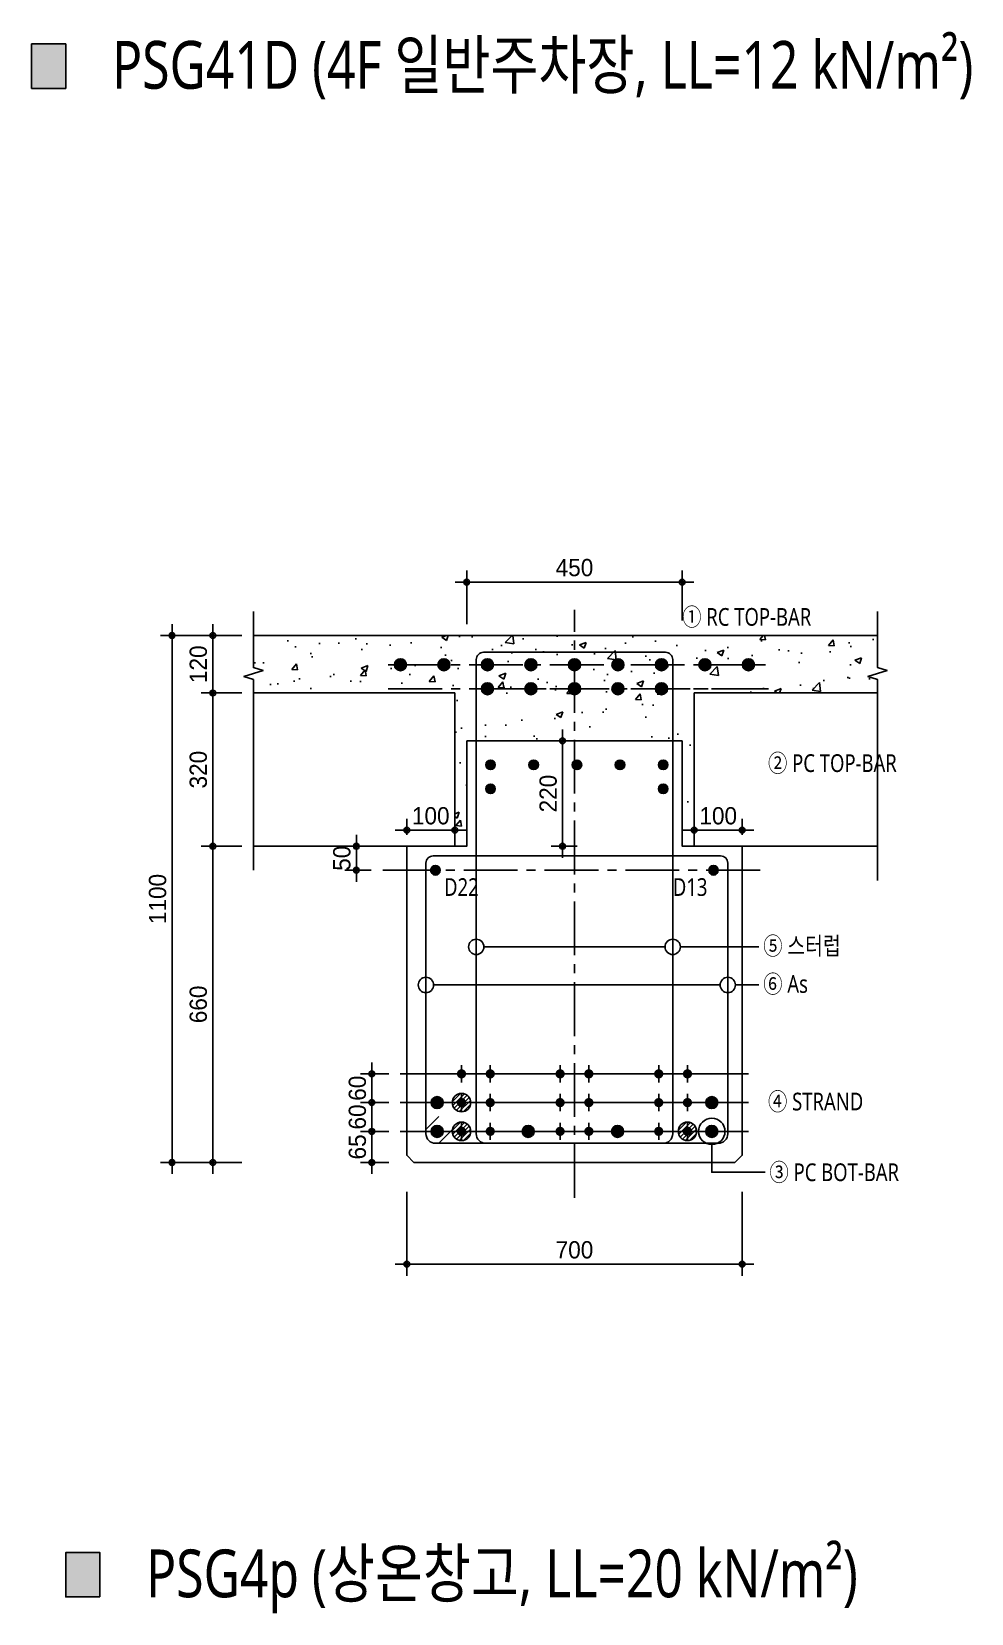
# Model space of a CAD drawing. Header units: millimetres. Extents: x 11948722 to 13111668, y -10771712 to -10232988.
# Drawn here: x 13102281 to 13104242, y -10459049 to -10455747 of the extents above; entities that cross this region are included whole.
import ezdxf
from ezdxf.enums import TextEntityAlignment as Align

# ---------------------------------------------------------------- set-up
doc = ezdxf.new("R2010")
doc.units = ezdxf.units.MM
doc.header["$LTSCALE"] = 150
doc.header["$MEASUREMENT"] = 0
for name, pattern in [('CEN', [6.2, 6, -0.1, 0, -0.1]), ('CENTER', [50.8, 31.75, -6.35, 6.35, -6.35]), ('CENTER2', [1.125, 0.75, -0.125, 0.125, -0.125]), ('HIDDEN', [2, 1, -1])]:
    doc.linetypes.add(name, pattern=pattern)
doc.layers.get('0').update_dxf_attribs({"linetype": 'CONTINUOUS'})
doc.layers.get('Defpoints').update_dxf_attribs({"color": 117, "linetype": 'CONTINUOUS'})
for name, color, linetype in [('0-TXT', 7, 'CONTINUOUS'), ('2023_0223 도연', 7, 'CONTINUOUS'), ('BAR', 3, 'CONTINUOUS'), ('CENT', 1, 'CEN'), ('DIM', 7, 'CONTINUOUS'), ('ETC', 8, 'CONTINUOUS'), ('FIN', 5, 'CONTINUOUS'), ('H', 2, 'HIDDEN'), ('SIT', 7, 'CONTINUOUS'), ('STRAND', 7, 'CENTER2'), ('TEXT', 3, 'CONTINUOUS')]:
    doc.layers.add(name, color=color, linetype=linetype)
doc.styles.get("Standard").update_dxf_attribs({"font": 'NanumGothic.ttf'})
doc.styles.add('돋움', font='')
doc.styles.get('돋움').set_extended_font_data('Dotum')
doc.linetypes.add('ZIGZAG', pattern='A,0.0001,-0.2,[131,ltypeshp.shx,S=0.2,R=0,X=-0.2,Y=0],-0.4,[131,ltypeshp.shx,S=0.2,R=180,X=0.2,Y=0],-0.2', length=0.8001)
doc.dimstyles.new('S_10', dxfattribs={"dimscale": 10, "dimtxt": 3, "dimasz": 1, "dimexe": 2, "dimexo": 2, "dimgap": 1, "dimtad": 1, "dimdec": 0, "dimzin": 0, "dimdsep": 46, "dimtxsty": '돋움', "dimblk1": 'DD', "dimblk2": 'DD', "dimsah": 1, "dimcen": 2.5, "dimdle": 8, "dimclrd": 256, "dimclre": 256, "dimclrt": 3, "dimadec": 0, "dimazin": 0, "dimtfac": 1, "dimtdec": 0, "dimtix": 1, "dimtmove": 2, "dimatfit": 3, "dimldrblk": 'DD', "dimfxl": 1, "dimtolj": 1, "dimtzin": 0, "dimarcsym": 0})

# ---------------------------------------------------------------- blocks, each defined once
blk = doc.blocks.new('DD')
blk.add_line((-2, 0), (2, 0))
for radius in [0.5, 0.25]:
    blk.add_circle((0, 0), radius)
blk = doc.blocks.new('*D1554')
at = {"layer": 'Defpoints', "color": 0, "ltscale": 1200}
for p in [(13102991.1, -10457982.7), (13103050.5, -10457982.7), (13103050.5, -10458042.7)]:
    blk.add_point(p, dxfattribs=at)
at = {"layer": 'DIM', "lineweight": -2}
for p, q in [((13102991.1, -10457970.7), (13102991.1, -10457958.7)), ((13103026.5, -10457982.7), (13102967.1, -10457982.7)), ((13102991.1, -10458042.7), (13102991.1, -10457982.7)), ((13103026.5, -10458042.7), (13102967.1, -10458042.7)), ((13102991.1, -10458054.7), (13102991.1, -10458066.7))]:
    blk.add_line(p, q, dxfattribs=at)
at = {"layer": 'DIM', "lineweight": -2, "ltscale": 1200, "xscale": 12, "yscale": 12, "zscale": 12}
for p, rotation in [((13102991.1, -10457982.7), 270), ((13102991.1, -10458042.7), 90)]:
    blk.add_blockref('DD', p, dxfattribs=dict(at, rotation=rotation))
at = {"layer": 'DIM', "ltscale": 1200, "insert": (13102961, -10458012.7), "char_height": 36, "attachment_point": 5, "rotation": 90, "style": '돋움'}
blk.add_mtext('\\A1;60', dxfattribs=at)
blk = doc.blocks.new('*D1555')
at = {"layer": 'Defpoints', "color": 0, "ltscale": 1200}
for p in [(13102991.1, -10458042.7), (13103050.5, -10458042.7), (13103050.5, -10458107.7)]:
    blk.add_point(p, dxfattribs=at)
at = {"layer": 'DIM', "lineweight": -2}
for p, q in [((13102991.1, -10458030.7), (13102991.1, -10458018.7)), ((13103026.5, -10458042.7), (13102967.1, -10458042.7)), ((13102991.1, -10458107.7), (13102991.1, -10458042.7)), ((13103026.5, -10458107.7), (13102967.1, -10458107.7)), ((13102991.1, -10458119.7), (13102991.1, -10458131.7))]:
    blk.add_line(p, q, dxfattribs=at)
at = {"layer": 'DIM', "lineweight": -2, "ltscale": 1200, "xscale": 12, "yscale": 12, "zscale": 12}
for p, rotation in [((13102991.1, -10458042.7), 270), ((13102991.1, -10458107.7), 90)]:
    blk.add_blockref('DD', p, dxfattribs=dict(at, rotation=rotation))
at = {"layer": 'DIM', "ltscale": 1200, "insert": (13102961, -10458075.2), "char_height": 36, "attachment_point": 5, "rotation": 90, "style": '돋움'}
blk.add_mtext('\\A1;65', dxfattribs=at)
blk = doc.blocks.new('*D1556')
at = {"layer": 'Defpoints', "color": 0, "ltscale": 1200}
for p in [(13103064, -10458145.1), (13103764, -10458145.1), (13103764, -10458320.2)]:
    blk.add_point(p, dxfattribs=at)
at = {"layer": 'DIM', "lineweight": -2}
for p, q in [((13103064, -10458169.1), (13103064, -10458344.2)), ((13103764, -10458169.1), (13103764, -10458344.2)), ((13103076, -10458320.2), (13103752, -10458320.2))]:
    blk.add_line(p, q, dxfattribs=at)
at = {"layer": 'DIM', "lineweight": -2, "ltscale": 1200, "xscale": 12, "yscale": 12, "zscale": 12, "rotation": 180}
blk.add_blockref('DD', (13103064, -10458320.2), dxfattribs=at)
at = {"layer": 'DIM', "lineweight": -2, "ltscale": 1200, "xscale": 12, "yscale": 12, "zscale": 12}
blk.add_blockref('DD', (13103764, -10458320.2), dxfattribs=at)
at = {"layer": 'DIM', "ltscale": 1200, "insert": (13103414, -10458290.2), "char_height": 36, "attachment_point": 5, "style": '돋움'}
blk.add_mtext('\\A1;700', dxfattribs=at)
blk = doc.blocks.new('*D1557')
at = {"layer": 'Defpoints', "color": 0, "ltscale": 1200}
for p in [(13102744, -10457007.7), (13102659, -10457127.7), (13102744, -10457127.7)]:
    blk.add_point(p, dxfattribs=at)
at = {"layer": 'DIM', "lineweight": -2}
for p, q in [((13102720, -10457007.7), (13102635, -10457007.7)), ((13102659, -10457019.7), (13102659, -10457115.7)), ((13102720, -10457127.7), (13102635, -10457127.7))]:
    blk.add_line(p, q, dxfattribs=at)
at = {"layer": 'DIM', "lineweight": -2, "ltscale": 1200, "xscale": 12, "yscale": 12, "zscale": 12}
for p, rotation in [((13102659, -10457007.7), 90), ((13102659, -10457127.7), 270)]:
    blk.add_blockref('DD', p, dxfattribs=dict(at, rotation=rotation))
at = {"layer": 'DIM', "ltscale": 1200, "insert": (13102629, -10457067.7), "char_height": 36, "attachment_point": 5, "rotation": 90, "style": '돋움'}
blk.add_mtext('\\A1;120', dxfattribs=at)
blk = doc.blocks.new('*D1558')
at = {"layer": 'Defpoints', "color": 0, "ltscale": 1200}
for p in [(13102744, -10457127.7), (13102659, -10457447.7), (13102744, -10457447.7)]:
    blk.add_point(p, dxfattribs=at)
at = {"layer": 'DIM', "lineweight": -2}
for p, q in [((13102720, -10457127.7), (13102635, -10457127.7)), ((13102659, -10457139.7), (13102659, -10457435.7)), ((13102720, -10457447.7), (13102635, -10457447.7))]:
    blk.add_line(p, q, dxfattribs=at)
at = {"layer": 'DIM', "lineweight": -2, "ltscale": 1200, "xscale": 12, "yscale": 12, "zscale": 12}
for p, rotation in [((13102659, -10457127.7), 90), ((13102659, -10457447.7), 270)]:
    blk.add_blockref('DD', p, dxfattribs=dict(at, rotation=rotation))
at = {"layer": 'DIM', "ltscale": 1200, "insert": (13102629, -10457287.7), "char_height": 36, "attachment_point": 5, "rotation": 90, "style": '돋움'}
blk.add_mtext('\\A1;320', dxfattribs=at)
blk = doc.blocks.new('*D1559')
at = {"layer": 'Defpoints', "color": 0, "ltscale": 1200}
for p in [(13102744, -10457447.7), (13102659, -10458107.7), (13102744, -10458107.7)]:
    blk.add_point(p, dxfattribs=at)
at = {"layer": 'DIM', "lineweight": -2}
for p, q in [((13102720, -10457447.7), (13102635, -10457447.7)), ((13102659, -10457459.7), (13102659, -10458095.7)), ((13102720, -10458107.7), (13102635, -10458107.7))]:
    blk.add_line(p, q, dxfattribs=at)
at = {"layer": 'DIM', "lineweight": -2, "ltscale": 1200, "xscale": 12, "yscale": 12, "zscale": 12}
for p, rotation in [((13102659, -10457447.7), 90), ((13102659, -10458107.7), 270)]:
    blk.add_blockref('DD', p, dxfattribs=dict(at, rotation=rotation))
at = {"layer": 'DIM', "ltscale": 1200, "insert": (13102629, -10457777.7), "char_height": 36, "attachment_point": 5, "rotation": 90, "style": '돋움'}
blk.add_mtext('\\A1;660', dxfattribs=at)
blk = doc.blocks.new('*D1560')
at = {"layer": 'Defpoints', "color": 0, "ltscale": 1200}
for p in [(13102659, -10457007.7), (13102574, -10458107.7), (13102659, -10458107.7)]:
    blk.add_point(p, dxfattribs=at)
at = {"layer": 'DIM', "lineweight": -2}
for p, q in [((13102635, -10457007.7), (13102550, -10457007.7)), ((13102574, -10457019.7), (13102574, -10458095.7)), ((13102635, -10458107.7), (13102550, -10458107.7))]:
    blk.add_line(p, q, dxfattribs=at)
at = {"layer": 'DIM', "lineweight": -2, "ltscale": 1200, "xscale": 12, "yscale": 12, "zscale": 12}
for p, rotation in [((13102574, -10457007.7), 90), ((13102574, -10458107.7), 270)]:
    blk.add_blockref('DD', p, dxfattribs=dict(at, rotation=rotation))
at = {"layer": 'DIM', "ltscale": 1200, "insert": (13102544, -10457557.7), "char_height": 36, "attachment_point": 5, "rotation": 90, "style": '돋움'}
blk.add_mtext('\\A1;1100', dxfattribs=at)
blk = doc.blocks.new('strand')
at = {"layer": 'STRAND'}
for p, q in [((-18, 0), (18, 0)), ((0, -18), (0, 18))]:
    blk.add_line(p, q, dxfattribs=at)
at = {"layer": 'STRAND', "const_width": 9.6}
blk.add_lwpolyline([(-4.8, 0, 1), (4.8, 0, 1)], format="xyb", close=True, dxfattribs=at)
blk = doc.blocks.new('*D1561')
at = {"layer": 'Defpoints', "color": 0, "ltscale": 1200}
for p in [(13103164, -10457414.2), (13103064, -10457447.7), (13103164, -10457447.7)]:
    blk.add_point(p, dxfattribs=at)
at = {"layer": 'DIM', "lineweight": -2}
for p, q in [((13103064, -10457423.7), (13103064, -10457390.2)), ((13103164, -10457423.7), (13103164, -10457390.2)), ((13103052, -10457414.2), (13103040, -10457414.2)), ((13103064, -10457414.2), (13103164, -10457414.2)), ((13103176, -10457414.2), (13103188, -10457414.2))]:
    blk.add_line(p, q, dxfattribs=at)
at = {"layer": 'DIM', "lineweight": -2, "ltscale": 1200, "xscale": 12, "yscale": 12, "zscale": 12}
blk.add_blockref('DD', (13103064, -10457414.2), dxfattribs=at)
at = {"layer": 'DIM', "lineweight": -2, "ltscale": 1200, "xscale": 12, "yscale": 12, "zscale": 12, "rotation": 180}
blk.add_blockref('DD', (13103164, -10457414.2), dxfattribs=at)
at = {"layer": 'DIM', "ltscale": 1200, "insert": (13103114, -10457384.2), "char_height": 36, "attachment_point": 5, "style": '돋움'}
blk.add_mtext('\\A1;100', dxfattribs=at)
blk = doc.blocks.new('*D1562')
at = {"layer": 'Defpoints', "color": 0, "ltscale": 1200}
for p in [(13102958.7, -10457447.7), (13103014, -10457447.7), (13103014, -10457497.7)]:
    blk.add_point(p, dxfattribs=at)
at = {"layer": 'DIM', "lineweight": -2}
for p, q in [((13102958.7, -10457435.7), (13102958.7, -10457423.7)), ((13102990, -10457447.7), (13102934.7, -10457447.7)), ((13102958.7, -10457497.7), (13102958.7, -10457447.7)), ((13102990, -10457497.7), (13102934.7, -10457497.7)), ((13102958.7, -10457509.7), (13102958.7, -10457521.7))]:
    blk.add_line(p, q, dxfattribs=at)
at = {"layer": 'DIM', "lineweight": -2, "ltscale": 1200, "xscale": 12, "yscale": 12, "zscale": 12}
for p, rotation in [((13102958.7, -10457447.7), 270), ((13102958.7, -10457497.7), 90)]:
    blk.add_blockref('DD', p, dxfattribs=dict(at, rotation=rotation))
at = {"layer": 'DIM', "ltscale": 1200, "insert": (13102928.6, -10457472.7), "char_height": 36, "attachment_point": 5, "rotation": 90, "style": '돋움'}
blk.add_mtext('\\A1;50', dxfattribs=at)
blk = doc.blocks.new('*D1563')
at = {"layer": 'Defpoints', "color": 0, "ltscale": 1200}
for p in [(13102991.1, -10457922.7), (13103050.5, -10457922.7), (13103050.5, -10457982.7)]:
    blk.add_point(p, dxfattribs=at)
at = {"layer": 'DIM', "lineweight": -2}
for p, q in [((13102991.1, -10457910.7), (13102991.1, -10457898.7)), ((13103026.5, -10457922.7), (13102967.1, -10457922.7)), ((13102991.1, -10457982.7), (13102991.1, -10457922.7)), ((13103026.5, -10457982.7), (13102967.1, -10457982.7)), ((13102991.1, -10457994.7), (13102991.1, -10458006.7))]:
    blk.add_line(p, q, dxfattribs=at)
at = {"layer": 'DIM', "lineweight": -2, "ltscale": 1200, "xscale": 12, "yscale": 12, "zscale": 12}
for p, rotation in [((13102991.1, -10457922.7), 270), ((13102991.1, -10457982.7), 90)]:
    blk.add_blockref('DD', p, dxfattribs=dict(at, rotation=rotation))
at = {"layer": 'DIM', "ltscale": 1200, "insert": (13102961, -10457952.7), "char_height": 36, "attachment_point": 5, "rotation": 90, "style": '돋움'}
blk.add_mtext('\\A1;60', dxfattribs=at)
blk = doc.blocks.new('*D1564')
at = {"layer": 'Defpoints', "color": 0, "ltscale": 1200}
for p in [(13103189, -10456896.1), (13103189, -10457007.7), (13103639, -10457000.2)]:
    blk.add_point(p, dxfattribs=at)
at = {"layer": 'DIM', "lineweight": -2}
for p, q in [((13103189, -10456983.7), (13103189, -10456872.1)), ((13103639, -10456976.2), (13103639, -10456872.1)), ((13103627, -10456896.1), (13103201, -10456896.1))]:
    blk.add_line(p, q, dxfattribs=at)
at = {"layer": 'DIM', "lineweight": -2, "ltscale": 1200, "xscale": 12, "yscale": 12, "zscale": 12, "rotation": 180}
blk.add_blockref('DD', (13103189, -10456896.1), dxfattribs=at)
at = {"layer": 'DIM', "lineweight": -2, "ltscale": 1200, "xscale": 12, "yscale": 12, "zscale": 12}
blk.add_blockref('DD', (13103639, -10456896.1), dxfattribs=at)
at = {"layer": 'DIM', "ltscale": 1200, "insert": (13103414, -10456866.1), "char_height": 36, "attachment_point": 5, "style": '돋움'}
blk.add_mtext('\\A1;450', dxfattribs=at)
blk = doc.blocks.new('*D1575')
at = {"layer": 'Defpoints', "color": 0, "ltscale": 1200}
for p in [(13103389.2, -10457227.7), (13103443.4, -10457227.7), (13103443.4, -10457447.7)]:
    blk.add_point(p, dxfattribs=at)
at = {"layer": 'DIM', "lineweight": -2}
for p, q in [((13103419.4, -10457227.7), (13103365.2, -10457227.7)), ((13103389.2, -10457435.7), (13103389.2, -10457239.7)), ((13103419.4, -10457447.7), (13103365.2, -10457447.7))]:
    blk.add_line(p, q, dxfattribs=at)
at = {"layer": 'DIM', "lineweight": -2, "ltscale": 1200, "xscale": 12, "yscale": 12, "zscale": 12}
for p, rotation in [((13103389.2, -10457227.7), 90), ((13103389.2, -10457447.7), 270)]:
    blk.add_blockref('DD', p, dxfattribs=dict(at, rotation=rotation))
at = {"layer": 'DIM', "ltscale": 1200, "insert": (13103359.2, -10457337.7), "char_height": 36, "attachment_point": 5, "rotation": 90, "style": '돋움'}
blk.add_mtext('\\A1;220', dxfattribs=at)
blk = doc.blocks.new('*D1577')
at = {"layer": 'Defpoints', "color": 0, "ltscale": 1200}
for p in [(13103764, -10457414.2), (13103664, -10457447.7), (13103764, -10457447.7)]:
    blk.add_point(p, dxfattribs=at)
at = {"layer": 'DIM', "lineweight": -2}
for p, q in [((13103664, -10457423.7), (13103664, -10457390.2)), ((13103764, -10457423.7), (13103764, -10457390.2)), ((13103652, -10457414.2), (13103640, -10457414.2)), ((13103664, -10457414.2), (13103764, -10457414.2)), ((13103776, -10457414.2), (13103788, -10457414.2))]:
    blk.add_line(p, q, dxfattribs=at)
at = {"layer": 'DIM', "lineweight": -2, "ltscale": 1200, "xscale": 12, "yscale": 12, "zscale": 12}
blk.add_blockref('DD', (13103664, -10457414.2), dxfattribs=at)
at = {"layer": 'DIM', "lineweight": -2, "ltscale": 1200, "xscale": 12, "yscale": 12, "zscale": 12, "rotation": 180}
blk.add_blockref('DD', (13103764, -10457414.2), dxfattribs=at)
at = {"layer": 'DIM', "ltscale": 1200, "insert": (13103714, -10457384.2), "char_height": 36, "attachment_point": 5, "style": '돋움'}
blk.add_mtext('\\A1;100', dxfattribs=at)

msp = doc.modelspace()

# ---------------------------------------------------------------- hatches: boundary and pattern name
for points in [[(13102352.3, -10455865.7), (13102352.3, -10455773), (13102281, -10455773), (13102281, -10455865.7)], [(13102423.4, -10459014.6), (13102423.4, -10458921.9), (13102352.1, -10458921.9), (13102352.1, -10459014.6)]]:
    msp.add_hatch(color=256).paths.add_polyline_path(points)
at = {"layer": '2023_0223 도연', "ltscale": 2}
h = msp.add_hatch(dxfattribs=at)
h.set_pattern_fill('ANSI31', color=1, scale=50)
h.set_pattern_definition([(45, (13597167.102, -10088838.894), (-4.41941738, 4.41941738), [])])
h.paths.add_polyline_path([(13103158.9, -10457982.7, 1), (13103197.5, -10457982.7, 1)])
h = msp.add_hatch(dxfattribs=at)
h.set_pattern_fill('ANSI31', color=1, scale=50)
h.set_pattern_definition([(45, (13597167.102, -10088898.894), (-4.41941738, 4.41941738), [])])
h.paths.add_polyline_path([(13103158.9, -10458042.7, 1), (13103197.5, -10458042.7, 1)])
h = msp.add_hatch(dxfattribs=at)
h.set_pattern_fill('ANSI31', color=1, scale=50)
h.set_pattern_definition([(45, (13597638.716, -10088898.894), (-4.41941738, 4.41941738), [])])
h.paths.add_polyline_path([(13103630.5, -10458042.7, 1), (13103669.1, -10458042.7, 1)])
at = {"layer": 'BAR'}
h = msp.add_hatch(color=256, dxfattribs=at)
h.dxf.hatch_style = 1
h.paths.add_polyline_path([(13103063.3, -10457068.7, 1), (13103038.3, -10457068.7, 1)])
h = msp.add_hatch(color=256, dxfattribs=at)
h.dxf.hatch_style = 1
h.paths.add_polyline_path([(13103154.1, -10457068.7, 1), (13103129.1, -10457068.7, 1)])
h = msp.add_hatch(color=256, dxfattribs=at)
h.dxf.hatch_style = 1
h.paths.add_polyline_path([(13103244.9, -10457068.7, 1), (13103219.9, -10457068.7, 1)])
h = msp.add_hatch(color=256, dxfattribs=at)
h.dxf.hatch_style = 1
h.paths.add_polyline_path([(13103335.7, -10457068.7, 1), (13103310.7, -10457068.7, 1)])
h = msp.add_hatch(color=256, dxfattribs=at)
h.dxf.hatch_style = 1
h.paths.add_polyline_path([(13103426.5, -10457068.7, 1), (13103401.5, -10457068.7, 1)])
h = msp.add_hatch(color=256, dxfattribs=at)
h.dxf.hatch_style = 1
h.paths.add_polyline_path([(13103517.3, -10457068.7, 1), (13103492.3, -10457068.7, 1)])
h = msp.add_hatch(color=256, dxfattribs=at)
h.dxf.hatch_style = 1
h.paths.add_polyline_path([(13103583.1, -10457068.7, -1), (13103608.1, -10457068.7, -1)])
h = msp.add_hatch(color=256, dxfattribs=at)
h.dxf.hatch_style = 1
h.paths.add_polyline_path([(13103698.8, -10457068.7, 1), (13103673.8, -10457068.7, 1)])
h = msp.add_hatch(color=256, dxfattribs=at)
h.dxf.hatch_style = 1
h.paths.add_polyline_path([(13103764.6, -10457068.7, -1), (13103789.6, -10457068.7, -1)])
h = msp.add_hatch(color=256, dxfattribs=at)
h.dxf.hatch_style = 1
h.paths.add_polyline_path([(13103244.9, -10457118.7, 1), (13103219.9, -10457118.7, 1)])
h = msp.add_hatch(color=256, dxfattribs=at)
h.dxf.hatch_style = 1
h.paths.add_polyline_path([(13103335.7, -10457118.7, 1), (13103310.7, -10457118.7, 1)])
h = msp.add_hatch(color=256, dxfattribs=at)
h.dxf.hatch_style = 1
h.paths.add_polyline_path([(13103426.5, -10457118.7, 1), (13103401.5, -10457118.7, 1)])
h = msp.add_hatch(color=256, dxfattribs=at)
h.dxf.hatch_style = 1
h.paths.add_polyline_path([(13103517.3, -10457118.7, 1), (13103492.3, -10457118.7, 1)])
h = msp.add_hatch(color=256, dxfattribs=at)
h.dxf.hatch_style = 1
h.paths.add_polyline_path([(13103583.1, -10457118.7, -1), (13103608.1, -10457118.7, -1)])
h = msp.add_hatch(color=256, dxfattribs=at)
h.dxf.hatch_style = 1
h.paths.add_polyline_path([(13103248.8, -10457277.7, 1), (13103228.8, -10457277.7, 1)])
h = msp.add_hatch(color=256, dxfattribs=at)
h.dxf.hatch_style = 1
h.paths.add_polyline_path([(13103338.9, -10457277.7, 1), (13103318.9, -10457277.7, 1)])
h = msp.add_hatch(color=256, dxfattribs=at)
h.dxf.hatch_style = 1
h.paths.add_polyline_path([(13103429, -10457277.7, 1), (13103409, -10457277.7, 1)])
h = msp.add_hatch(color=256, dxfattribs=at)
h.dxf.hatch_style = 1
h.paths.add_polyline_path([(13103519.1, -10457277.7, 1), (13103499.1, -10457277.7, 1)])
h = msp.add_hatch(color=256, dxfattribs=at)
h.dxf.hatch_style = 1
h.paths.add_polyline_path([(13103589.1, -10457277.7, -1), (13103609.1, -10457277.7, -1)])
h = msp.add_hatch(color=256, dxfattribs=at)
h.dxf.hatch_style = 1
h.paths.add_polyline_path([(13103609.1, -10457277.7, 1), (13103589.1, -10457277.7, 1)])
h = msp.add_hatch(color=256, dxfattribs=at)
h.dxf.hatch_style = 1
h.paths.add_polyline_path([(13103609.1, -10457277.7, 1), (13103589.1, -10457277.7, 1)])
h = msp.add_hatch(color=256, dxfattribs=at)
h.dxf.hatch_style = 1
h.paths.add_polyline_path([(13103248.8, -10457327.7, 1), (13103228.8, -10457327.7, 1)])
h = msp.add_hatch(color=256, dxfattribs=at)
h.dxf.hatch_style = 1
h.paths.add_polyline_path([(13103589.1, -10457327.7, -1), (13103609.1, -10457327.7, -1)])
h = msp.add_hatch(color=256, dxfattribs=at)
h.dxf.hatch_style = 1
h.paths.add_polyline_path([(13103609.1, -10457327.7, 1), (13103589.1, -10457327.7, 1)])
h = msp.add_hatch(color=256, dxfattribs=at)
h.dxf.hatch_style = 1
h.paths.add_polyline_path([(13103133.8, -10457497.7, 1), (13103113.8, -10457497.7, 1)])
h = msp.add_hatch(color=256, dxfattribs=at)
h.dxf.hatch_style = 1
h.paths.add_polyline_path([(13103694.1, -10457497.7, -1), (13103714.1, -10457497.7, -1)])
h = msp.add_hatch(color=256, dxfattribs=at)
h.dxf.hatch_style = 1
h.paths.add_polyline_path([(13103139.9, -10457982.7, 1), (13103114.9, -10457982.7, 1)])
h = msp.add_hatch(color=256, dxfattribs=at)
h.dxf.hatch_style = 1
h.paths.add_polyline_path([(13103688.1, -10457982.7, -1), (13103713.1, -10457982.7, -1)])
h = msp.add_hatch(color=256, dxfattribs=at)
h.dxf.hatch_style = 1
h.paths.add_polyline_path([(13103139.9, -10458042.7, 1), (13103114.9, -10458042.7, 1)])
h = msp.add_hatch(color=256, dxfattribs=at)
h.dxf.hatch_style = 1
h.paths.add_polyline_path([(13103329.9, -10458042.7, 1), (13103304.9, -10458042.7, 1)])
h = msp.add_hatch(color=256, dxfattribs=at)
h.dxf.hatch_style = 1
h.paths.add_polyline_path([(13103516.5, -10458042.7, 1), (13103491.5, -10458042.7, 1)])
h = msp.add_hatch(color=256, dxfattribs=at)
h.dxf.hatch_style = 1
h.paths.add_polyline_path([(13103688.1, -10458042.7, -1), (13103713.1, -10458042.7, -1)])
at = {"layer": 'H'}
h = msp.add_hatch(dxfattribs=at)
h.set_pattern_fill('AR-CONC', color=256, scale=20, style=0)
h.set_pattern_definition([(50, (13633933.9, -10134258.27), (143.452037, -12.550427), [15, -165]), (355, (13633933.9, -10134258.27), (-27.750267, 150.438427), [12, -132]), (100.451444, (13633945.85, -10134259.32), (115.70177, 137.887998), [12.74804, -140.228422]), (46.1842, (13633933.9, -10134218.27), (213.448266, -33.103856), [22.5, -247.5]), (96.635635, (13633951.69, -10134221.03), (186.93239, 194.82372), [19.12207, -210.34275]), (351.184164, (13633933.9, -10134218.27), (186.93239, 194.82372), [18, -198]), (21, (13633953.9, -10134228.27), (119.38141, -80.523778), [15, -165]), (326, (13633953.9, -10134228.27), (48.663066, 145.03001), [12, -132]), (71.451445, (13633963.85, -10134234.98), (168.044475, 64.50623), [12.748038, -140.228422]), (37.5, (13633933.9, -10134258.27), (2.431971, 66.5787708), [0, -130.4, 0, -134, 0, -132.5]), (7.5, (13633933.9, -10134258.27), (52.6139075, 78.882342), [0, -76.4, 0, -127.4, 0, -50.5]), (327.5, (13633889.3, -10134258.27), (106.7644872, -4.5109743), [0, -50, 0, -156, 0, -207]), (317.5, (13633869.3, -10134258.27), (116.637234, 20.020996), [0, -65, 0, -103.6, 0, -147])])
h.paths.add_polyline_path([(13104046.5, -10457007.7), (13102744, -10457007.7), (13102744, -10457127.7), (13103164, -10457127.7), (13103164, -10457447.7), (13103189, -10457447.7), (13103189, -10457227.7), (13103639, -10457227.7), (13103639, -10457447.7), (13103664, -10457447.7), (13103664, -10457127.7), (13104046.5, -10457127.7)])

# ---------------------------------------------------------------- linework, layer by layer
for points in [[(13102352.3, -10455865.7), (13102352.3, -10455773), (13102281, -10455773), (13102281, -10455865.7)], [(13102423.4, -10459014.6), (13102423.4, -10458921.9), (13102352.1, -10458921.9), (13102352.1, -10459014.6)]]:
    msp.add_lwpolyline(points, close=True)
at = {"elevation": 0}
for points in [[(13102744, -10456957.7), (13102744, -10457074.8), (13102764, -10457081), (13102724, -10457093.5), (13102744, -10457099.8), (13102744, -10457497.7)], [(13104046.5, -10456957.7), (13104046.5, -10457074.8), (13104066.5, -10457081), (13104026.5, -10457093.5), (13104046.5, -10457099.8), (13104046.5, -10457518.9)]]:
    msp.add_lwpolyline(points, dxfattribs=at)
at = {"layer": '2023_0223 도연', "color": 1, "ltscale": 2}
for centre in [(13103178.2, -10457982.7, 0), (13103178.2, -10458042.7, 0), (13103649.8, -10458042.7, 0)]:
    msp.add_circle(centre, 19.3, dxfattribs=at)
at = {"layer": 'BAR', "color": 4, "linetype": 'Continuous'}
for p, q in [((13103131.2, -10458011.8, 0), (13103104, -10458039, 0)), ((13103159, -10458039.7, 0), (13103131.1, -10458067.7, 0))]:
    msp.add_line(p, q, dxfattribs=at)
at = {"layer": 'BAR', "color": 4, "linetype": 'Continuous', "elevation": 0}
for points in [[(13103229, -10458067.7), (13103599, -10458067.7, 0.414214), (13103619, -10458047.7), (13103619, -10457057.7, 0.414214), (13103604, -10457042.7), (13103224, -10457042.7, 0.414214), (13103209, -10457057.7), (13103209, -10458047.7, 0.414214), (13103229, -10458067.7)], [(13103124, -10458067.7), (13103714, -10458067.7, 0.414214), (13103734, -10458047.7), (13103734, -10457482.7, 0.414214), (13103719, -10457467.7), (13103119, -10457467.7, 0.414214), (13103104, -10457482.7), (13103104, -10458047.7, 0.414214), (13103124, -10458067.7)]]:
    msp.add_lwpolyline(points, format="xyb", dxfattribs=at)
at = {"layer": 'BAR'}
for centre, radius in [((13103050.8, -10457068.7, 0), 12.5), ((13103141.6, -10457068.7, 0), 12.5), ((13103232.4, -10457068.7, 0), 12.5), ((13103323.2, -10457068.7, 0), 12.5), ((13103414, -10457068.7, 0), 12.5), ((13103504.8, -10457068.7, 0), 12.5), ((13103595.6, -10457068.7, 0), 12.5), ((13103686.3, -10457068.7, 0), 12.5), ((13103777.1, -10457068.7, 0), 12.5), ((13103232.4, -10457118.7, 0), 12.5), ((13103323.2, -10457118.7, 0), 12.5), ((13103414, -10457118.7, 0), 12.5), ((13103504.8, -10457118.7, 0), 12.5), ((13103595.6, -10457118.7, 0), 12.5), ((13103238.8, -10457277.7), 10), ((13103328.9, -10457277.7), 10), ((13103419, -10457277.7), 10), ((13103509.1, -10457277.7), 10), ((13103599.1, -10457277.7), 10), ((13103599.1, -10457277.7), 10), ((13103599.1, -10457277.7), 10), ((13103238.8, -10457327.7), 10), ((13103599.1, -10457327.7), 10), ((13103599.1, -10457327.7), 10), ((13103123.8, -10457497.7), 10), ((13103704.1, -10457497.7), 10), ((13103127.4, -10457982.7, 0), 12.5), ((13103700.6, -10457982.7, 0), 12.5), ((13103127.4, -10458042.7, 0), 12.5), ((13103317.4, -10458042.7, 0), 12.5), ((13103504, -10458042.7, 0), 12.5), ((13103700.6, -10458042.7, 0), 12.5)]:
    msp.add_circle(centre, radius, dxfattribs=at)
at = {"layer": 'CENT', "linetype": 'CENTER2'}
for p, q in [((13103414, -10458181.4, 0), (13103414, -10456954, 0)), ((13103025.2, -10457068.7, 0), (13103819.2, -10457068.7, 0)), ((13103025.2, -10457118.7, 0), (13103759.2, -10457118.7, 0)), ((13103205.2, -10457118.7, 0), (13103819.2, -10457118.7, 0)), ((13103014, -10457497.7), (13103814, -10457497.7))]:
    msp.add_line(p, q, dxfattribs=at)
at = {"layer": 'ETC', "linetype": 'ZIGZAG', "ltscale": 20}
msp.add_line((13103189, -10457227.7, 0), (13103639, -10457227.7, 0), dxfattribs=at)
at = {"layer": 'ETC', "elevation": 0}
msp.add_lwpolyline([(13103639, -10457227.7), (13103639, -10457447.7), (13103764, -10457447.7), (13103764, -10458092.7), (13103749, -10458107.7), (13103079, -10458107.7), (13103064, -10458092.7), (13103064, -10457447.7), (13103189, -10457447.7), (13103189, -10457227.7)], dxfattribs=at)
at = {"layer": 'FIN', "color": 1, "linetype": 'CENTER', "ltscale": 0.3}
for p, q in [((13103777.5, -10457922.7, 0), (13103050.5, -10457922.7, 0)), ((13103777.5, -10457982.7, 0), (13103050.5, -10457982.7, 0)), ((13103777.5, -10458042.7, 0), (13103050.5, -10458042.7, 0))]:
    msp.add_line(p, q, dxfattribs=at)
at = {"layer": 'SIT', "linetype": 'Continuous'}
msp.add_line((13102744, -10457007.7, 0), (13104046.5, -10457007.7, 0), dxfattribs=at)
at = {"layer": 'SIT', "linetype": 'Continuous', "elevation": 0}
for points in [[(13102744, -10457447.7), (13103164, -10457447.7), (13103164, -10457127.7), (13102744, -10457127.7)], [(13104046.5, -10457447.7), (13103664, -10457447.7), (13103664, -10457127.7), (13104046.5, -10457127.7)]]:
    msp.add_lwpolyline(points, dxfattribs=at)
at = {"layer": 'TEXT'}
for p, q in [((13103225, -10457657.7, 0), (13103603, -10457657.7, 0)), ((13103635, -10457657.7, 0), (13103799.1, -10457657.7, 0)), ((13103120, -10457737.2, 0), (13103718, -10457737.2, 0)), ((13103750, -10457737.2, 0), (13103799.1, -10457737.2, 0))]:
    msp.add_line(p, q, dxfattribs=at)
at = {"layer": 'TEXT', "elevation": 0}
msp.add_lwpolyline([(13103700.5, -10458070.1), (13103700.5, -10458127.9), (13103812.1, -10458127.9)], dxfattribs=at)
at = {"layer": 'TEXT'}
for centre, radius in [((13103209, -10457657.7, 0), 16), ((13103619, -10457657.7, 0), 16), ((13103104, -10457737.2, 0), 16), ((13103734, -10457737.2, 0), 16), ((13103700.6, -10458042.7, 0), 27.5)]:
    msp.add_circle(centre, radius, dxfattribs=at)

# ---------------------------------------------------------------- block references
at = {"layer": 'STRAND', "xscale": -1}
for p in [(13103178.2, -10457922.7, 0), (13103238.2, -10457922.7, 0), (13103384, -10457922.7, 0), (13103178.2, -10457982.7, 0), (13103238.2, -10457982.7, 0), (13103384, -10457982.7, 0), (13103178.2, -10458042.7, 0), (13103238.2, -10458042.7, 0), (13103384, -10458042.7, 0)]:
    msp.add_blockref('strand', p, dxfattribs=at)
at = {"layer": 'STRAND'}
for p in [(13103444, -10457922.7, 0), (13103589.8, -10457922.7, 0), (13103649.8, -10457922.7, 0), (13103444, -10457982.7, 0), (13103589.8, -10457982.7, 0), (13103649.8, -10457982.7, 0), (13103444, -10458042.7, 0), (13103589.8, -10458042.7, 0), (13103649.8, -10458042.7, 0)]:
    msp.add_blockref('strand', p, dxfattribs=at)

# ---------------------------------------------------------------- texts
at = {"width": 0.8}
for s, p in [('PSG41D (4F 일반주차장, LL=12 kN/m²)', (13102448.9, -10455816.5)), ('PSG4p (상온창고, LL=20 kN/m²)', (13102519.9, -10458965.4))]:
    msp.add_text(s, height=99.792, dxfattribs=at).set_placement(p, align=Align.MIDDLE_LEFT)
at = {"layer": '0-TXT', "ltscale": 0.8, "width": 0.8}
for s, p in [('① RC TOP-BAR', (13103638.8, -10456950.4, 0)), ('② PC TOP-BAR', (13103817.9, -10457255.6)), ('D22', (13103141.8, -10457514.3, 0)), ('D13', (13103619.3, -10457514.3, 0)), ('⑤ 스터럽', (13103807.9, -10457637.1, 0)), ('⑥ As', (13103807.9, -10457716.6, 0)), ('④ STRAND', (13103817.9, -10457962, 0)), ('③ PC BOT-BAR', (13103820.9, -10458109.6, 0))]:
    msp.add_text(s, height=36.96, dxfattribs=at).set_placement(p, align=Align.TOP_LEFT)

# ---------------------------------------------------------------- dimensions: what is measured, and where the dimension line sits
at = {"layer": 'DIM'}
for base, p1, p2, angle, picture, middle in [((13103189, -10456896.1), (13103639, -10457000.2, 0), (13103189, -10457007.7, 0), 180, '*D1564', (13103414, -10456866.1)), ((13102574, -10458107.7, 0), (13102659, -10457007.7, 0), (13102659, -10458107.7, 0), 90, '*D1560', (13102544, -10457557.7, 0)), ((13102659, -10457127.7, 0), (13102744, -10457007.7, 0), (13102744, -10457127.7, 0), 90, '*D1557', (13102629, -10457067.7, 0)), ((13102659, -10457447.7, 0), (13102744, -10457127.7, 0), (13102744, -10457447.7, 0), 90, '*D1558', (13102629, -10457287.7, 0)), ((13103389.2, -10457227.7, 0), (13103443.4, -10457447.7, 0), (13103443.4, -10457227.7, 0), 270, '*D1575', (13103359.2, -10457337.7, 0)), ((13103164, -10457414.2, 0), (13103064, -10457447.7, 0), (13103164, -10457447.7, 0), 180, '*D1561', (13103114, -10457384.2, 0)), ((13103764, -10457414.2, 0), (13103664, -10457447.7, 0), (13103764, -10457447.7, 0), 180, '*D1577', (13103714, -10457384.2, 0)), ((13102659, -10458107.7, 0), (13102744, -10457447.7, 0), (13102744, -10458107.7, 0), 90, '*D1559', (13102629, -10457777.7, 0)), ((13102958.7, -10457447.7), (13103014, -10457497.7), (13103014, -10457447.7), 270, '*D1562', (13102928.6, -10457472.7)), ((13102991.1, -10457922.7, 0), (13103050.5, -10457982.7, 0), (13103050.5, -10457922.7, 0), 90, '*D1563', (13102961, -10457952.7, 0)), ((13102991.1, -10457982.7, 0), (13103050.5, -10458042.7, 0), (13103050.5, -10457982.7, 0), 90, '*D1554', (13102961, -10458012.7, 0)), ((13102991.1, -10458042.7, 0), (13103050.5, -10458107.7, 0), (13103050.5, -10458042.7, 0), 90, '*D1555', (13102961, -10458075.2, 0)), ((13103764, -10458320.2, 0), (13103064, -10458145.1, 0), (13103764, -10458145.1, 0), 180, '*D1556', (13103414, -10458290.2, 0))]:
    dim = msp.add_linear_dim(base=base, p1=p1, p2=p2, angle=angle, dimstyle='S_10', override={"dimscale": 12, "dimclrt": 256}, dxfattribs=at)
    dim.commit()
    dim.dimension.update_dxf_attribs({"geometry": picture, "text_midpoint": middle})

doc.saveas('drawing.dxf')
